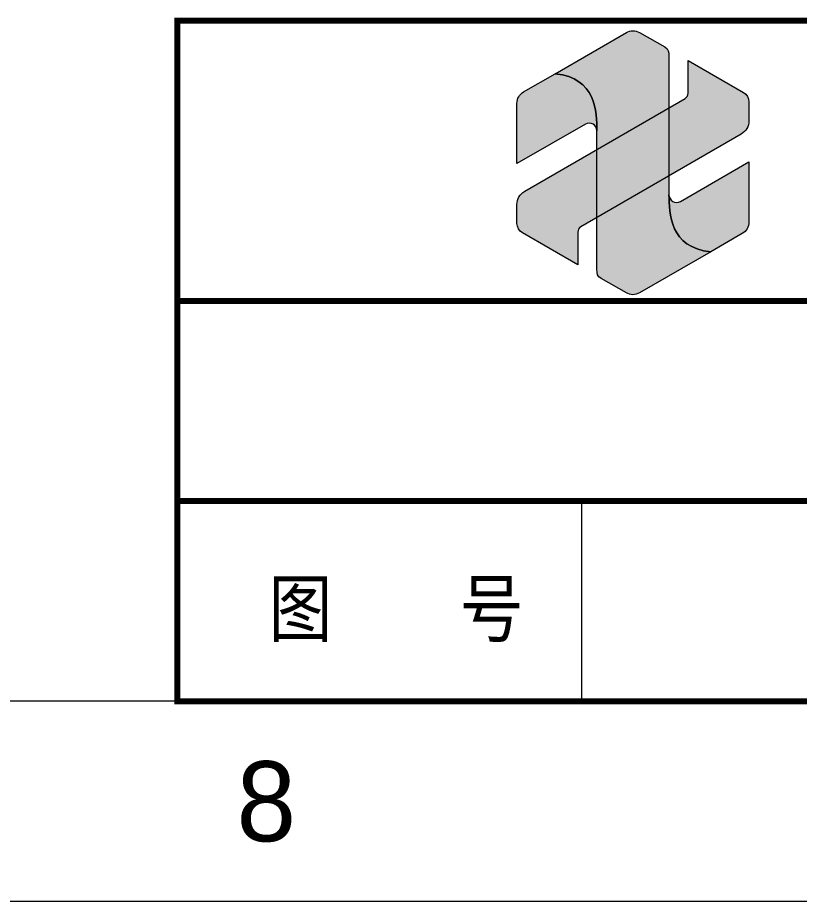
# Model space of a CAD drawing. Extents: x 148 to 221443, y -36682 to 6758.
# Drawn here: x 199070 to 199851, y -23886 to -23003 of the extents above; entities that cross this region are included whole.
import ezdxf
from ezdxf.enums import TextEntityAlignment as Align

# ---------------------------------------------------------------- set-up
doc = ezdxf.new("R2010")
doc.units = 0
doc.header["$LTSCALE"] = 10
doc.header["$MEASUREMENT"] = 0
doc.layers.add('2（细实线）', color=3, linetype='Continuous', lineweight=20)
doc.layers.add('图框层', color=7, linetype='Continuous', lineweight=15)
doc.layers.add('图层 1', color=7, linetype='Continuous')
doc.styles.add('HZ', font='ROMS.SHX', dxfattribs={"width": 0.75, "bigfont": 'GBCBIG.SHX'})
doc.styles.add('tkhz2', font='')
doc.styles.get('tkhz2').set_extended_font_data('SimSun')

# ---------------------------------------------------------------- blocks, each defined once
blk = doc.blocks.new('block 3')
at = {"layer": '图层 1', "true_color": 0x0f208a}
h = blk.add_hatch(color=166, dxfattribs=at)
edge = h.paths.add_edge_path()
edge.add_spline(control_points=[(73.493, -141.42), (73.493, -141.42), (69.748, -143.582), (69.748, -143.582), (71.899, -143.781), (71.944, -145.62), (71.944, -146.584), (71.944, -146.584), (71.944, -153.861), (71.944, -153.861), (71.944, -154.116), (71.964, -154.233), (72.171, -154.351), (72.171, -154.351), (73.493, -155.106), (73.493, -155.106), (73.714, -155.233), (73.967, -155.234), (74.187, -155.106), (74.187, -155.106), (77.933, -152.944), (77.933, -152.944), (75.782, -152.745), (75.736, -150.907), (75.736, -149.942), (75.736, -149.942), (75.736, -142.665), (75.736, -142.665), (75.736, -142.41), (75.716, -142.293), (75.509, -142.175), (75.509, -142.175), (74.187, -141.42), (74.187, -141.42), (73.966, -141.294), (73.714, -141.293), (73.493, -141.42)], knot_values=[0, 0, 0, 0, 1, 1, 1, 2, 2, 2, 3, 3, 3, 4, 4, 4, 5, 5, 5, 6, 6, 6, 7, 7, 7, 8, 8, 8, 9, 9, 9, 10, 10, 10, 11, 11, 11, 12, 12, 12, 12], degree=3, periodic=0)
at = {"layer": '图层 1', "true_color": 0x4cab26}
h = blk.add_hatch(color=74, dxfattribs=at)
edge = h.paths.add_edge_path()
edge.add_spline(control_points=[(79.94, -146.057), (79.94, -146.057), (79.94, -145.06), (79.94, -145.06), (79.94, -144.852), (79.837, -144.673), (79.657, -144.569), (79.657, -144.569), (76.747, -142.889), (76.747, -142.889), (76.747, -142.889), (76.741, -144.609), (76.741, -144.609), (76.74, -144.727), (76.681, -144.828), (76.579, -144.888), (76.579, -144.888), (68.145, -149.76), (68.145, -149.76), (67.888, -149.908), (67.74, -150.163), (67.74, -150.46), (67.74, -150.46), (67.74, -151.457), (67.74, -151.457), (67.74, -151.665), (67.843, -151.844), (68.024, -151.948), (68.024, -151.948), (70.933, -153.628), (70.933, -153.628), (70.933, -153.628), (70.94, -151.91), (70.94, -151.91), (70.94, -151.792), (70.999, -151.69), (71.101, -151.631), (71.101, -151.631), (79.535, -146.758), (79.535, -146.758), (79.793, -146.609), (79.94, -146.354), (79.94, -146.057)], knot_values=[0, 0, 0, 0, 1, 1, 1, 2, 2, 2, 3, 3, 3, 4, 4, 4, 5, 5, 5, 6, 6, 6, 7, 7, 7, 8, 8, 8, 9, 9, 9, 10, 10, 10, 11, 11, 11, 12, 12, 12, 13, 13, 13, 14, 14, 14, 14], degree=3, periodic=0)
at = {"layer": '图层 1', "lineweight": 0}
for points, knots in [([(73.493, -141.42), (73.493, -141.42), (69.748, -143.582), (69.748, -143.582), (71.899, -143.781), (71.944, -145.62), (71.944, -146.584), (71.944, -146.584), (71.944, -153.861), (71.944, -153.861), (71.944, -154.116), (71.964, -154.233), (72.171, -154.351), (72.171, -154.351), (73.493, -155.106), (73.493, -155.106), (73.714, -155.233), (73.967, -155.234), (74.187, -155.106), (74.187, -155.106), (77.933, -152.944), (77.933, -152.944), (75.782, -152.745), (75.736, -150.907), (75.736, -149.942), (75.736, -149.942), (75.736, -142.665), (75.736, -142.665), (75.736, -142.41), (75.716, -142.293), (75.509, -142.175), (75.509, -142.175), (74.187, -141.42), (74.187, -141.42), (73.966, -141.294), (73.714, -141.293), (73.493, -141.42)], [0, 0, 0, 0, 1, 1, 1, 2, 2, 2, 3, 3, 3, 4, 4, 4, 5, 5, 5, 6, 6, 6, 7, 7, 7, 8, 8, 8, 9, 9, 9, 10, 10, 10, 11, 11, 11, 12, 12, 12, 12]), ([(79.94, -146.057), (79.94, -146.057), (79.94, -145.06), (79.94, -145.06), (79.94, -144.852), (79.837, -144.673), (79.657, -144.569), (79.657, -144.569), (76.747, -142.889), (76.747, -142.889), (76.747, -142.889), (76.741, -144.609), (76.741, -144.609), (76.74, -144.727), (76.681, -144.828), (76.579, -144.888), (76.579, -144.888), (68.145, -149.76), (68.145, -149.76), (67.888, -149.908), (67.74, -150.163), (67.74, -150.46), (67.74, -150.46), (67.74, -151.457), (67.74, -151.457), (67.74, -151.665), (67.843, -151.844), (68.024, -151.948), (68.024, -151.948), (70.933, -153.628), (70.933, -153.628), (70.933, -153.628), (70.94, -151.91), (70.94, -151.91), (70.94, -151.792), (70.999, -151.69), (71.101, -151.631), (71.101, -151.631), (79.535, -146.758), (79.535, -146.758), (79.793, -146.609), (79.94, -146.354), (79.94, -146.057)], [0, 0, 0, 0, 1, 1, 1, 2, 2, 2, 3, 3, 3, 4, 4, 4, 5, 5, 5, 6, 6, 6, 7, 7, 7, 8, 8, 8, 9, 9, 9, 10, 10, 10, 11, 11, 11, 12, 12, 12, 13, 13, 13, 14, 14, 14, 14]), ([(69.748, -143.582), (69.748, -143.582), (68.087, -144.541), (68.087, -144.541), (67.867, -144.668), (67.741, -144.887), (67.741, -145.142), (67.741, -145.142), (67.741, -148.31), (67.741, -148.31), (67.741, -148.31), (71.337, -146.234), (71.337, -146.234), (71.608, -146.077), (71.944, -146.272), (71.944, -146.584), (71.944, -145.62), (71.899, -143.781), (69.748, -143.582)], [0, 0, 0, 0, 1, 1, 1, 2, 2, 2, 3, 3, 3, 4, 4, 4, 5, 5, 5, 6, 6, 6, 6]), ([(77.933, -152.944), (77.933, -152.944), (79.593, -151.985), (79.593, -151.985), (79.813, -151.858), (79.94, -151.639), (79.94, -151.384), (79.94, -151.384), (79.94, -148.216), (79.94, -148.216), (79.94, -148.216), (76.343, -150.293), (76.343, -150.293), (76.073, -150.449), (75.736, -150.254), (75.736, -149.942), (75.736, -150.907), (75.782, -152.745), (77.933, -152.944)], [0, 0, 0, 0, 1, 1, 1, 2, 2, 2, 3, 3, 3, 4, 4, 4, 5, 5, 5, 6, 6, 6, 6])]:
    blk.add_open_spline(points, degree=3, knots=knots, dxfattribs=at)
blk = doc.blocks.new('block 2')
at = {"layer": '图层 1'}
blk.add_blockref('block 3', (0, 0), dxfattribs=at)
blk = doc.blocks.new('1.25A2')
at = {"layer": '图框层', "ltscale": 10}
for p, q in [((15302.984, 8873.886), (14595.484, 8873.886)), ((15312.984, 8863.886), (14570.484, 8863.886))]:
    blk.add_line(p, q, dxfattribs=at)
at = {"style": 'HZ'}
blk.add_text('8', height=4, dxfattribs=at).set_placement((15127.359, 8868.886), align=Align.MIDDLE)

msp = doc.modelspace()

# ---------------------------------------------------------------- hatches: boundary and pattern name
at = {"layer": '图框层'}
h = msp.add_hatch(color=256, dxfattribs=at)
h.dxf.hatch_style = 1
h.set_gradient(color1=(1, 64, 152), color2=(0, 162, 234))
edge = h.paths.add_edge_path()
edge.add_spline(control_points=[(199646.6953, -23090.8886), (199646.3109, -23089.3846), (199645.8658, -23087.8857), (199645.3505, -23086.4035)], knot_values=[1.56249719, 1.56249719, 1.56249719, 1.56249719, 1.62499379, 1.62499379, 1.62499379, 1.62499379], degree=3, periodic=0)
edge.add_spline(control_points=[(199645.3505, -23086.4035), (199644.8351, -23084.9214), (199644.2495, -23083.456), (199643.5841, -23082.019)], knot_values=[1.49999987, 1.49999987, 1.49999987, 1.49999987, 1.56249719, 1.56249719, 1.56249719, 1.56249719], degree=3, periodic=0)
edge.add_spline(control_points=[(199643.5841, -23082.019), (199643.2513, -23081.3004), (199642.8986, -23080.589), (199642.5247, -23079.8861)], knot_values=[1.46874766, 1.46874766, 1.46874766, 1.46874766, 1.49999987, 1.49999987, 1.49999987, 1.49999987], degree=3, periodic=0)
edge.add_spline(control_points=[(199642.5247, -23079.8861), (199642.1509, -23079.1832), (199641.7559, -23078.4889), (199641.3385, -23077.8046)], knot_values=[1.43749566, 1.43749566, 1.43749566, 1.43749566, 1.46874766, 1.46874766, 1.46874766, 1.46874766], degree=3, periodic=0)
edge.add_spline(control_points=[(199641.3385, -23077.8046), (199640.9212, -23077.1204), (199640.4816, -23076.4462), (199640.0184, -23075.7835)], knot_values=[5.56250434, 5.56250434, 5.56250434, 5.56250434, 5.59375203, 5.59375203, 5.59375203, 5.59375203], degree=3, periodic=0)
edge.add_spline(control_points=[(199641.3385, -23077.8046), (199640.9212, -23077.1204), (199640.4816, -23076.4462), (199640.0184, -23075.7835)], knot_values=[1.40624797, 1.40624797, 1.40624797, 1.40624797, 1.43749566, 1.43749566, 1.43749566, 1.43749566], degree=3, periodic=0)
edge.add_spline(control_points=[(199640.0184, -23075.7835), (199639.092, -23074.458), (199638.0714, -23073.1784), (199636.9471, -23071.9564)], knot_values=[1.34374828, 1.34374828, 1.34374828, 1.34374828, 1.40624797, 1.40624797, 1.40624797, 1.40624797], degree=3, periodic=0)
edge.add_spline(control_points=[(199636.9471, -23071.9564), (199636.3849, -23071.3454), (199635.7968, -23070.7488), (199635.1816, -23070.168)], knot_values=[1.31249703, 1.31249703, 1.31249703, 1.31249703, 1.34374828, 1.34374828, 1.34374828, 1.34374828], degree=3, periodic=0)
edge.add_spline(control_points=[(199635.1816, -23070.168), (199634.5664, -23069.5873), (199633.9241, -23069.0224), (199633.2535, -23068.4749)], knot_values=[1.28124859, 1.28124859, 1.28124859, 1.28124859, 1.31249703, 1.31249703, 1.31249703, 1.31249703], degree=3, periodic=0)
edge.add_spline(control_points=[(199633.2535, -23068.4749), (199632.5828, -23067.9273), (199631.8838, -23067.397), (199631.1553, -23066.8855)], knot_values=[1.24999755, 1.24999755, 1.24999755, 1.24999755, 1.28124859, 1.28124859, 1.28124859, 1.28124859], degree=3, periodic=0)
edge.add_spline(control_points=[(199631.1553, -23066.8855), (199630.4269, -23066.3741), (199629.669, -23065.8814), (199628.8803, -23065.4089)], knot_values=[1.21874891, 1.21874891, 1.21874891, 1.21874891, 1.24999755, 1.24999755, 1.24999755, 1.24999755], degree=3, periodic=0)
edge.add_spline(control_points=[(199628.8803, -23065.4089), (199628.0916, -23064.9364), (199627.2722, -23064.4841), (199626.4208, -23064.0536)], knot_values=[1.18749814, 1.18749814, 1.18749814, 1.18749814, 1.21874891, 1.21874891, 1.21874891, 1.21874891], degree=3, periodic=0)
edge.add_spline(control_points=[(199626.4208, -23064.0536), (199625.5696, -23063.623), (199624.6864, -23063.2141), (199623.7701, -23062.8284)], knot_values=[1.15624922, 1.15624922, 1.15624922, 1.15624922, 1.18749814, 1.18749814, 1.18749814, 1.18749814], degree=3, periodic=0)
edge.add_spline(control_points=[(199623.7701, -23062.8284), (199622.8538, -23062.4427), (199621.9044, -23062.0801), (199620.9207, -23061.7421)], knot_values=[1.12499883, 1.12499883, 1.12499883, 1.12499883, 1.15624922, 1.15624922, 1.15624922, 1.15624922], degree=3, periodic=0)
edge.add_spline(control_points=[(199620.9207, -23061.7421), (199619.9371, -23061.4041), (199618.9191, -23061.0907), (199617.8657, -23060.8034)], knot_values=[1.09374953, 1.09374953, 1.09374953, 1.09374953, 1.12499883, 1.12499883, 1.12499883, 1.12499883], degree=3, periodic=0)
edge.add_spline(control_points=[(199617.8657, -23060.8034), (199616.8122, -23060.5161), (199615.7233, -23060.2549), (199614.5976, -23060.0211)], knot_values=[1.06249938, 1.06249938, 1.06249938, 1.06249938, 1.09374953, 1.09374953, 1.09374953, 1.09374953], degree=3, periodic=0)
edge.add_spline(control_points=[(199614.5976, -23060.0211), (199613.472, -23059.7874), (199612.3097, -23059.5812), (199611.1096, -23059.4039)], knot_values=[1.03124985, 1.03124985, 1.03124985, 1.03124985, 1.06249938, 1.06249938, 1.06249938, 1.06249938], degree=3, periodic=0)
edge.add_spline(control_points=[(199611.1096, -23059.4039), (199609.9094, -23059.2267), (199608.6714, -23059.0784), (199607.3942, -23058.9606), (199607.3942, -23058.9606), (199607.3942, -23058.9606), (199607.3942, -23058.9606)], knot_values=[0.99999721, 0.99999721, 0.99999721, 0.99999721, 1.03124706, 1.03124706, 1.03124706, 1.03124985, 1.03124985, 1.03124985, 1.03124985], degree=3, periodic=0)
edge.add_spline(control_points=[(199611.1096, -23059.4039), (199609.9094, -23059.2267), (199608.6714, -23059.0784), (199607.3942, -23058.9606)], knot_values=[5.96875015, 5.96875015, 5.96875015, 5.96875015, 6, 6, 6, 6], degree=3, periodic=0)
edge.add_spline(control_points=[(199607.3942, -23058.9606), (199607.3942, -23058.9606), (199575.8506, -23077.174), (199575.8506, -23077.174)], knot_values=[0, 0, 0, 0, 1, 1, 1, 1], degree=3, periodic=0)
edge.add_spline(control_points=[(199575.8506, -23077.174), (199571.6581, -23079.5959), (199569.2591, -23083.7524), (199569.2591, -23088.5929), (199569.2591, -23088.5929), (199569.2591, -23103.6414), (199569.2591, -23118.69)], knot_values=[1, 1, 1, 1, 2, 2, 2, 2.5, 2.5, 2.5, 2.5], degree=3, periodic=0)
edge.add_spline(control_points=[(199569.2591, -23118.69), (199569.2591, -23133.7385), (199569.2591, -23148.787), (199569.2591, -23148.787), (199569.2591, -23148.787), (199637.5895, -23109.3362), (199637.5895, -23109.3362)], knot_values=[2.5, 2.5, 2.5, 2.5, 3, 3, 3, 4, 4, 4, 4], degree=3, periodic=0)
edge.add_spline(control_points=[(199637.5895, -23109.3362), (199642.7311, -23106.3644), (199649.123, -23110.0562), (199649.123, -23115.9931)], knot_values=[4, 4, 4, 4, 5, 5, 5, 5], degree=3, periodic=0)
edge.add_spline(control_points=[(199649.123, -23134.6334), (199649.123, -23123.3342), (199649.123, -23115.9931), (199649.123, -23115.9931), (199649.123, -23113.7025), (199649.1095, -23111.1522), (199649.0061, -23108.4357)], knot_values=[1.87499563, 1.87499563, 1.87499563, 1.87499563, 2.10541277, 2.10541277, 2.10541277, 2.23041714, 2.23041714, 2.23041714, 2.23041714], degree=3, periodic=0)
edge.add_spline(control_points=[(199649.0061, -23108.4357), (199649.1095, -23111.1522), (199649.123, -23113.7025), (199649.123, -23115.9931)], knot_values=[5, 5, 5, 5, 5.12500437, 5.12500437, 5.12500437, 5.12500437], degree=3, periodic=0)
edge.add_spline(control_points=[(199649.123, -23134.6334), (199649.123, -23123.3342), (199649.123, -23115.9931), (199649.123, -23115.9931), (199649.123, -23113.7025), (199649.1095, -23111.1522), (199649.0061, -23108.4357)], knot_values=[1.87499563, 1.87499563, 1.87499563, 1.87499563, 2.10541277, 2.10541277, 2.10541277, 2.23041714, 2.23041714, 2.23041714, 2.23041714], degree=3, periodic=0)
edge.add_spline(control_points=[(199649.123, -23115.9931), (199649.123, -23113.7025), (199649.1095, -23111.1522), (199649.0061, -23108.4357)], knot_values=[5, 5, 5, 5, 5.12500437, 5.12500437, 5.12500437, 5.12500437], degree=3, periodic=0)
edge.add_spline(control_points=[(199649.0061, -23108.4357), (199648.9028, -23105.7194), (199648.7095, -23102.8368), (199648.3499, -23099.8813)], knot_values=[1.74999987, 1.74999987, 1.74999987, 1.74999987, 1.87499563, 1.87499563, 1.87499563, 1.87499563], degree=3, periodic=0)
edge.add_spline(control_points=[(199648.3499, -23099.8813), (199648.1701, -23098.4034), (199647.9487, -23096.9073), (199647.6761, -23095.4046)], knot_values=[1.68749656, 1.68749656, 1.68749656, 1.68749656, 1.74999987, 1.74999987, 1.74999987, 1.74999987], degree=3, periodic=0)
edge.add_spline(control_points=[(199647.6761, -23095.4046), (199647.4035, -23093.9019), (199647.0798, -23092.3927), (199646.6953, -23090.8886)], knot_values=[1.62499379, 1.62499379, 1.62499379, 1.62499379, 1.68749656, 1.68749656, 1.68749656, 1.68749656], degree=3, periodic=0)
h = msp.add_hatch(color=256, dxfattribs=at)
h.dxf.hatch_style = 1
h.set_gradient(color1=(0, 162, 234), color2=(1, 64, 152))
edge = h.paths.add_edge_path()
edge.add_spline(control_points=[(199794.4502, -23218.6163), (199798.6427, -23216.1944), (199801.0417, -23212.0445), (199801.0417, -23207.2007), (199801.0417, -23207.2007), (199801.0417, -23192.1521), (199801.0417, -23177.1036)], knot_values=[1, 1, 1, 1, 2, 2, 2, 2.5, 2.5, 2.5, 2.5], degree=3, periodic=0)
edge.add_spline(control_points=[(199801.0417, -23177.1036), (199801.0417, -23162.0551), (199801.0417, -23147.0066), (199801.0417, -23147.0066), (199801.0417, -23147.0066), (199732.7113, -23186.4574), (199732.7113, -23186.4574)], knot_values=[2.5, 2.5, 2.5, 2.5, 3, 3, 3, 4, 4, 4, 4], degree=3, periodic=0)
edge.add_spline(control_points=[(199732.7113, -23186.4574), (199727.5697, -23189.4226), (199721.1811, -23185.7308), (199721.1811, -23179.8004)], knot_values=[4, 4, 4, 4, 5, 5, 5, 5], degree=3, periodic=0)
edge.add_spline(control_points=[(199721.1811, -23161.0035), (199721.1811, -23172.3914), (199721.1811, -23179.8004), (199721.1811, -23179.8004), (199721.1811, -23182.0907), (199721.1945, -23184.6405), (199721.2978, -23187.3567)], knot_values=[7.87499562, 7.87499562, 7.87499562, 7.87499562, 8.10647613, 8.10647613, 8.10647613, 8.23148051, 8.23148051, 8.23148051, 8.23148051], degree=3, periodic=0)
edge.add_spline(control_points=[(199721.2978, -23187.3567), (199721.1945, -23184.6405), (199721.1811, -23182.0907), (199721.1811, -23179.8004)], knot_values=[5, 5, 5, 5, 5.12500438, 5.12500438, 5.12500438, 5.12500438], degree=3, periodic=0)
edge.add_spline(control_points=[(199721.1811, -23161.0035), (199721.1811, -23172.3914), (199721.1811, -23179.8004), (199721.1811, -23179.8004), (199721.1811, -23182.0907), (199721.1945, -23184.6405), (199721.2978, -23187.3567)], knot_values=[7.87499562, 7.87499562, 7.87499562, 7.87499562, 8.10647613, 8.10647613, 8.10647613, 8.23148051, 8.23148051, 8.23148051, 8.23148051], degree=3, periodic=0)
edge.add_spline(control_points=[(199721.1811, -23179.8004), (199721.1811, -23182.0907), (199721.1945, -23184.6405), (199721.2978, -23187.3567)], knot_values=[5, 5, 5, 5, 5.12500438, 5.12500438, 5.12500438, 5.12500438], degree=3, periodic=0)
edge.add_spline(control_points=[(199721.2978, -23187.3567), (199721.401, -23190.0726), (199721.5942, -23192.9548), (199721.9536, -23195.9099)], knot_values=[7.74999997, 7.74999997, 7.74999997, 7.74999997, 7.87499562, 7.87499562, 7.87499562, 7.87499562], degree=3, periodic=0)
edge.add_spline(control_points=[(199721.9536, -23195.9099), (199722.1334, -23197.3876), (199722.3547, -23198.8835), (199722.6272, -23200.386)], knot_values=[7.68749656, 7.68749656, 7.68749656, 7.68749656, 7.74999997, 7.74999997, 7.74999997, 7.74999997], degree=3, periodic=0)
edge.add_spline(control_points=[(199722.6272, -23200.386), (199722.8997, -23201.8885), (199723.2233, -23203.3976), (199723.6077, -23204.9015)], knot_values=[7.62499376, 7.62499376, 7.62499376, 7.62499376, 7.68749656, 7.68749656, 7.68749656, 7.68749656], degree=3, periodic=0)
edge.add_spline(control_points=[(199723.6077, -23204.9015), (199723.992, -23206.4053), (199724.437, -23207.9041), (199724.9522, -23209.386)], knot_values=[7.56249719, 7.56249719, 7.56249719, 7.56249719, 7.62499376, 7.62499376, 7.62499376, 7.62499376], degree=3, periodic=0)
edge.add_spline(control_points=[(199724.9522, -23209.386), (199725.7251, -23211.6091), (199726.6562, -23213.7945), (199727.7775, -23215.9028)], knot_values=[7.46874766, 7.46874766, 7.46874766, 7.46874766, 7.56249719, 7.56249719, 7.56249719, 7.56249719], degree=3, periodic=0)
edge.add_spline(control_points=[(199727.7775, -23215.9028), (199728.1513, -23216.6056), (199728.5463, -23217.2998), (199728.9636, -23217.9841)], knot_values=[7.43749565, 7.43749565, 7.43749565, 7.43749565, 7.46874766, 7.46874766, 7.46874766, 7.46874766], degree=3, periodic=0)
edge.add_spline(control_points=[(199728.9636, -23217.9841), (199729.3809, -23218.6682), (199729.8204, -23219.3423), (199730.2836, -23220.005)], knot_values=[7.40624797, 7.40624797, 7.40624797, 7.40624797, 7.43749565, 7.43749565, 7.43749565, 7.43749565], degree=3, periodic=0)
edge.add_spline(control_points=[(199730.2836, -23220.005), (199730.7468, -23220.6677), (199731.2335, -23221.3189), (199731.745, -23221.9572)], knot_values=[7.37499626, 7.37499626, 7.37499626, 7.37499626, 7.40624797, 7.40624797, 7.40624797, 7.40624797], degree=3, periodic=0)
edge.add_spline(control_points=[(199731.745, -23221.9572), (199732.2564, -23222.5955), (199732.7925, -23223.2207), (199733.3546, -23223.8316)], knot_values=[7.34374828, 7.34374828, 7.34374828, 7.34374828, 7.37499626, 7.37499626, 7.37499626, 7.37499626], degree=3, periodic=0)
edge.add_spline(control_points=[(199733.3546, -23223.8316), (199733.9167, -23224.4426), (199734.5048, -23225.0392), (199735.12, -23225.6199)], knot_values=[7.31249688, 7.31249688, 7.31249688, 7.31249688, 7.34374828, 7.34374828, 7.34374828, 7.34374828], degree=3, periodic=0)
edge.add_spline(control_points=[(199735.12, -23225.6199), (199735.7351, -23226.2005), (199736.3773, -23226.7653), (199737.0479, -23227.3128)], knot_values=[7.28124859, 7.28124859, 7.28124859, 7.28124859, 7.31249688, 7.31249688, 7.31249688, 7.31249688], degree=3, periodic=0)
edge.add_spline(control_points=[(199737.0479, -23227.3128), (199737.7185, -23227.8604), (199738.4175, -23228.3906), (199739.1459, -23228.9021)], knot_values=[7.2499975, 7.2499975, 7.2499975, 7.2499975, 7.28124859, 7.28124859, 7.28124859, 7.28124859], degree=3, periodic=0)
edge.add_spline(control_points=[(199739.1459, -23228.9021), (199739.8743, -23229.4135), (199740.6323, -23229.9061), (199741.4209, -23230.3786)], knot_values=[7.21874891, 7.21874891, 7.21874891, 7.21874891, 7.2499975, 7.2499975, 7.2499975, 7.2499975], degree=3, periodic=0)
edge.add_spline(control_points=[(199741.4209, -23230.3786), (199742.2096, -23230.851), (199743.0289, -23231.3033), (199743.8802, -23231.7338)], knot_values=[7.18749813, 7.18749813, 7.18749813, 7.18749813, 7.21874891, 7.21874891, 7.21874891, 7.21874891], degree=3, periodic=0)
edge.add_spline(control_points=[(199743.8802, -23231.7338), (199744.7315, -23232.1643), (199745.6146, -23232.5732), (199746.5308, -23232.9589)], knot_values=[7.15624922, 7.15624922, 7.15624922, 7.15624922, 7.18749813, 7.18749813, 7.18749813, 7.18749813], degree=3, periodic=0)
edge.add_spline(control_points=[(199746.5308, -23232.9589), (199747.4471, -23233.3446), (199748.3965, -23233.7071), (199749.3802, -23234.0451)], knot_values=[7.12499878, 7.12499878, 7.12499878, 7.12499878, 7.15624922, 7.15624922, 7.15624922, 7.15624922], degree=3, periodic=0)
edge.add_spline(control_points=[(199749.3802, -23234.0451), (199750.3638, -23234.383), (199751.3818, -23234.6964), (199752.4352, -23234.9837)], knot_values=[7.09374953, 7.09374953, 7.09374953, 7.09374953, 7.12499878, 7.12499878, 7.12499878, 7.12499878], degree=3, periodic=0)
edge.add_spline(control_points=[(199752.4352, -23234.9837), (199753.4886, -23235.271), (199754.5775, -23235.5322), (199755.7031, -23235.766)], knot_values=[7.06249963, 7.06249963, 7.06249963, 7.06249963, 7.09374953, 7.09374953, 7.09374953, 7.09374953], degree=3, periodic=0)
edge.add_spline(control_points=[(199755.7031, -23235.766), (199756.8288, -23235.9997), (199757.991, -23236.2059), (199759.1912, -23236.3831)], knot_values=[7.03124984, 7.03124984, 7.03124984, 7.03124984, 7.06249963, 7.06249963, 7.06249963, 7.06249963], degree=3, periodic=0)
edge.add_spline(control_points=[(199759.1912, -23236.3831), (199760.3914, -23236.5603), (199761.6294, -23236.7086), (199762.9065, -23236.8264), (199762.9065, -23236.8264), (199762.9065, -23236.8264), (199762.9065, -23236.8264)], knot_values=[7, 7, 7, 7, 7.03124984, 7.03124984, 7.03124984, 7.03124984, 7.03124984, 7.03124984, 7.03124984], degree=3, periodic=0)
edge.add_spline(control_points=[(199762.9065, -23236.8264), (199762.9065, -23236.8264), (199794.4502, -23218.6163), (199794.4502, -23218.6163)], knot_values=[0, 0, 0, 0, 1, 1, 1, 1], degree=3, periodic=0)

# ---------------------------------------------------------------- linework, layer by layer
msp.add_line((199634.0028, -23685.9228), (199634.0028, -23485.9228), dxfattribs=at)
at = {"layer": '图框层', "const_width": 6}
msp.add_lwpolyline([(199229.7285, -23685.9228), (202829.7285, -23685.9228), (202829.7285, -23005.9228), (199229.7285, -23005.9228)], close=True, dxfattribs=at)
for points in [[(199229.7285, -23285.9228), (202829.7285, -23285.9228)], [(199229.7285, -23485.9228), (202829.7285, -23485.9228)]]:
    msp.add_lwpolyline(points, dxfattribs=at)

# ---------------------------------------------------------------- block references
at = {"layer": '2（细实线）', "xscale": 20, "yscale": 20, "zscale": 20}
msp.add_blockref('1.25A2', (-103228.465, -201163.6503), dxfattribs=at)
at = {"layer": '图层 1', "xscale": 19, "yscale": 19, "zscale": 19}
msp.add_blockref('block 2', (198282.1883, -20330.8973), dxfattribs=at)

# ---------------------------------------------------------------- texts
at = {"layer": '图框层', "style": 'tkhz2', "width": 0.85}
msp.add_text('图    号', height=55, dxfattribs=at).set_placement((199448.3759, -23620.8995), align=Align.CENTER)

doc.saveas('drawing.dxf')
